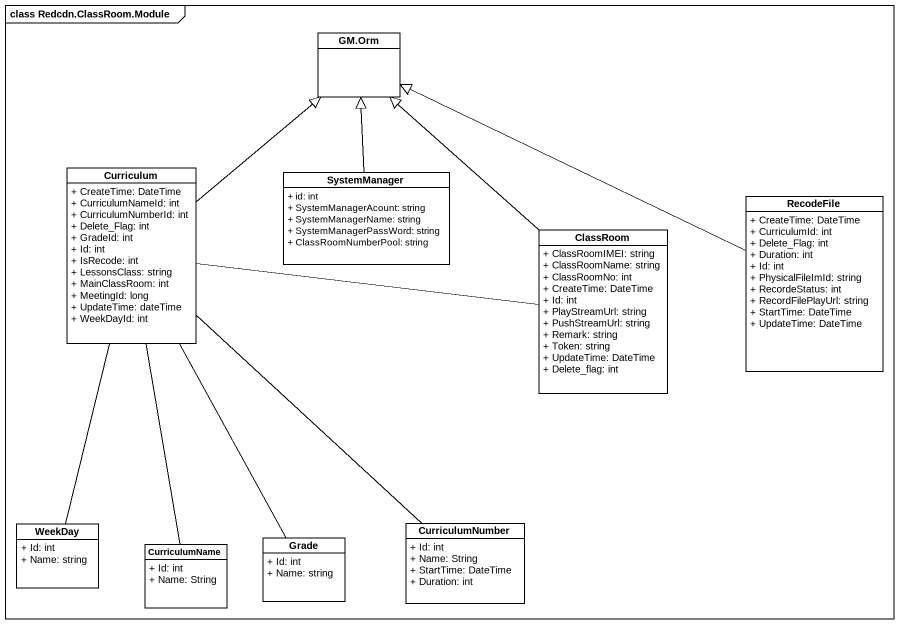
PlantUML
@startuml
mainframe class Redcdn.ClassRoom.Module
hide circle
hide empty members
skinparam classAttributeIconSize 0
class "GM.Orm" as GM_Orm
class Curriculum {
  + CreateTime: DateTime
  + CurriculumNameId: int
  + CurriculumNumberId: int
  + Delete_Flag: int
  + GradeId: int
  + Id: int
  + IsRecode: int
  + LessonsClass: string
  + MainClassRoom: int
  + MeetingId: long
  + UpdateTime: dateTime
  + WeekDayId: int
}
class SystemManager {
  + id: int
  + SystemManagerAcount: string
  + SystemManagerName: string
  + SystemManagerPassWord: string
  + ClassRoomNumberPool: string
}
class RecodeFile {
  + CreateTime: DateTime
  + CurriculumId: int
  + Delete_Flag: int
  + Duration: int
  + Id: int
  + PhysicalFileImId: string
  + RecordeStatus: int
  + RecordFilePlayUrl: string
  + StartTime: DateTime
  + UpdateTime: DateTime
}
class ClassRoom {
  + ClassRoomIMEI: string
  + ClassRoomName: string
  + ClassRoomNo: int
  + CreateTime: DateTime
  + Id: int
  + PlayStreamUrl: string
  + PushStreamUrl: string
  + Remark: string
  + Token: string
  + UpdateTime: DateTime
  + Delete_flag: int
}
class WeekDay {
  + Id: int
  + Name: string
}
class CurriculumNumber {
  + Id: int
  + Name: String
  + StartTime: DateTime
  + Duration: int
}
class CurriculumName {
  + Id: int
  + Name: String
}
class Grade {
  + Id: int
  + Name: string
}
Curriculum -up-|> GM_Orm
Curriculum -right- ClassRoom
SystemManager -up-|> GM_Orm
RecodeFile -left-|> GM_Orm
ClassRoom -up-|> GM_Orm
WeekDay -up- Curriculum
CurriculumNumber -up- Curriculum
CurriculumName -up- Curriculum
Grade -up- Curriculum
@enduml
